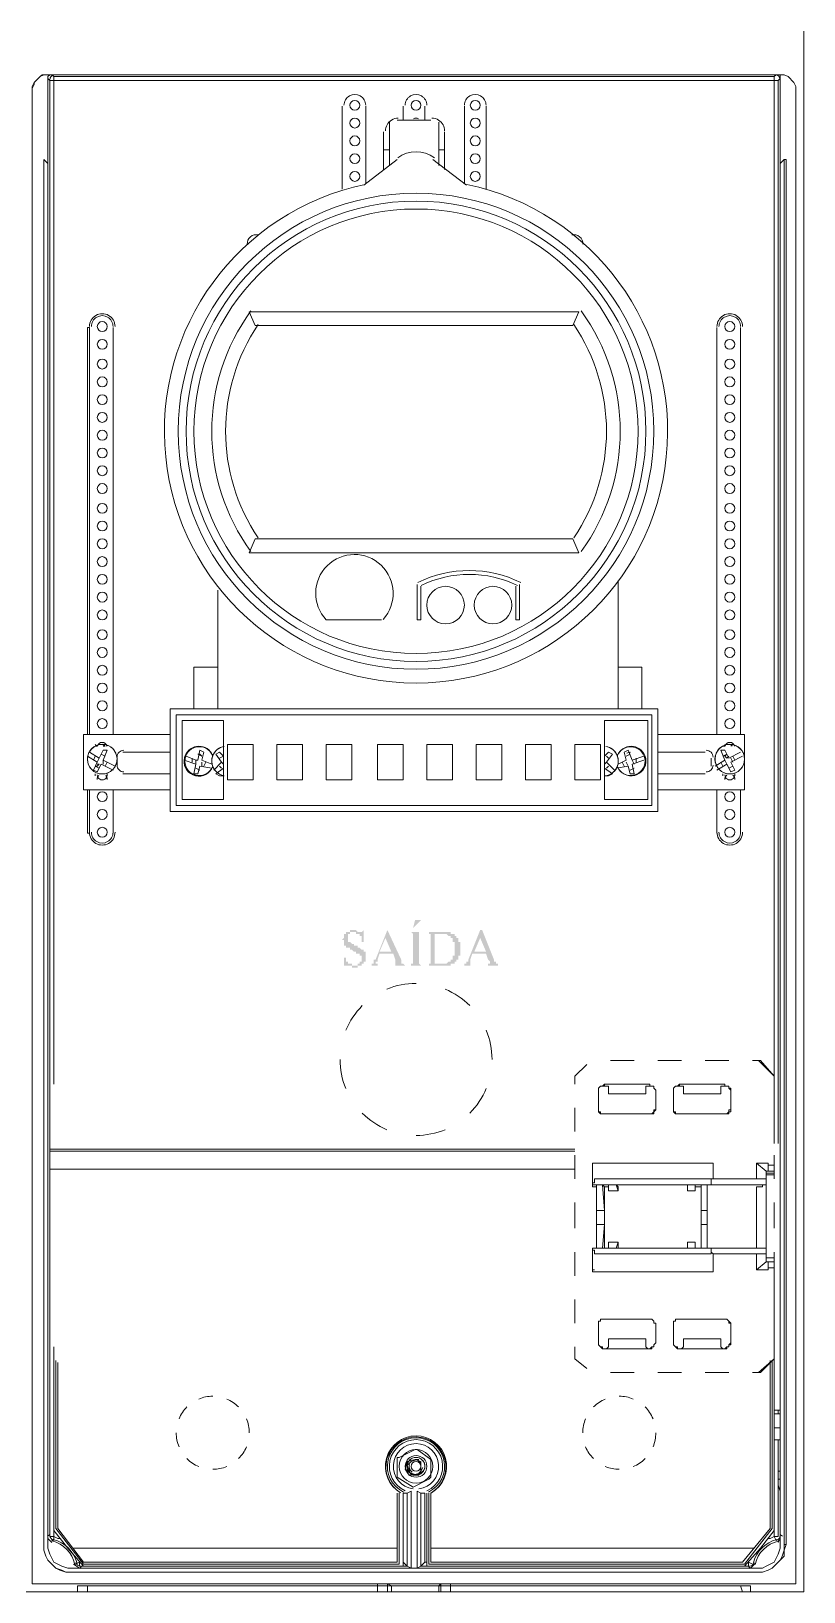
# Model space of a CAD drawing. Header units: millimetres. Extents: x -305 to 1353, y -289 to 1176.
# Drawn here: x 183.9 to 209.6, y 184.7 to 236.5 of the extents above; entities that cross this region are included whole.
import ezdxf

# ---------------------------------------------------------------- set-up
doc = ezdxf.new("R2010")
doc.units = ezdxf.units.MM
doc.header["$MEASUREMENT"] = 0
doc.layers.add('PDF3_0', color=7, linetype='Continuous')

msp = doc.modelspace()

# ---------------------------------------------------------------- hatches: boundary and pattern name
at = {"layer": 'PDF3_0', "transparency": 33554559}
msp.add_hatch(color=256, dxfattribs=at).paths.add_polyline_path([(194.953, 206.652), (194.953, 206.258), (194.953, 206.258), (194.953, 206.258), (194.888, 206.258), (194.888, 206.324), (194.888, 206.324), (194.888, 206.324), (194.888, 206.324), (194.888, 206.389), (194.888, 206.389), (194.888, 206.389), (194.888, 206.389), (194.888, 206.389), (194.888, 206.389), (194.888, 206.455), (194.822, 206.455), (194.822, 206.455), (194.822, 206.455), (194.822, 206.521), (194.822, 206.521), (194.822, 206.521), (194.756, 206.521), (194.756, 206.521), (194.756, 206.521), (194.756, 206.521), (194.756, 206.521), (194.691, 206.521), (194.691, 206.586), (194.691, 206.586), (194.625, 206.586), (194.625, 206.586), (194.625, 206.586), (194.625, 206.586), (194.625, 206.586), (194.559, 206.586), (194.559, 206.586), (194.559, 206.586), (194.559, 206.586), (194.494, 206.586), (194.494, 206.521), (194.494, 206.521), (194.494, 206.521), (194.494, 206.521), (194.428, 206.521), (194.428, 206.521), (194.428, 206.521), (194.428, 206.455), (194.428, 206.455), (194.428, 206.455), (194.428, 206.455), (194.428, 206.389), (194.428, 206.389), (194.428, 206.389), (194.428, 206.389), (194.428, 206.389), (194.428, 206.324), (194.428, 206.324), (194.428, 206.324), (194.428, 206.324), (194.428, 206.324), (194.428, 206.258), (194.428, 206.258), (194.428, 206.258), (194.494, 206.258), (194.494, 206.258), (194.494, 206.258), (194.494, 206.258), (194.494, 206.258), (194.559, 206.192), (194.559, 206.192), (194.559, 206.192), (194.559, 206.192), (194.625, 206.192), (194.625, 206.192), (194.625, 206.127), (194.625, 206.127), (194.691, 206.127), (194.691, 206.127), (194.691, 206.127), (194.756, 206.127), (194.756, 206.061), (194.756, 206.061), (194.756, 206.061), (194.822, 206.061), (194.822, 206.061), (194.822, 206.061), (194.822, 206.061), (194.888, 205.995), (194.888, 205.995), (194.888, 205.995), (194.888, 205.995), (194.888, 205.995), (194.888, 205.995), (194.953, 205.995), (194.953, 205.995), (194.953, 205.93), (194.953, 205.93), (194.953, 205.93), (194.953, 205.93), (195.019, 205.93), (195.019, 205.864), (195.019, 205.864), (195.019, 205.864), (195.019, 205.864), (195.019, 205.864), (195.019, 205.798), (195.019, 205.798), (195.019, 205.798), (195.019, 205.733), (195.019, 205.733), (195.019, 205.733), (195.019, 205.733), (195.019, 205.667), (195.019, 205.667), (195.019, 205.667), (195.019, 205.667), (195.019, 205.601), (195.019, 205.601), (195.019, 205.601), (195.019, 205.601), (194.953, 205.601), (194.953, 205.536), (194.953, 205.536), (194.953, 205.536), (194.953, 205.536), (194.888, 205.536), (194.888, 205.47), (194.888, 205.47), (194.888, 205.47), (194.888, 205.47), (194.822, 205.47), (194.822, 205.47), (194.822, 205.47), (194.822, 205.47), (194.756, 205.47), (194.756, 205.47), (194.756, 205.404), (194.756, 205.404), (194.691, 205.404), (194.691, 205.404), (194.691, 205.404), (194.691, 205.404), (194.625, 205.404), (194.625, 205.404), (194.625, 205.404), (194.625, 205.404), (194.559, 205.404), (194.559, 205.404), (194.559, 205.404), (194.559, 205.47), (194.559, 205.47), (194.494, 205.47), (194.494, 205.47), (194.494, 205.47), (194.494, 205.47), (194.428, 205.47), (194.428, 205.47), (194.428, 205.47), (194.362, 205.47), (194.362, 205.47), (194.362, 205.47), (194.362, 205.47), (194.362, 205.47), (194.297, 205.47), (194.297, 205.47), (194.297, 205.47), (194.297, 205.47), (194.297, 205.404), (194.297, 205.404), (194.297, 205.404), (194.297, 205.798), (194.297, 205.798), (194.297, 205.798), (194.297, 205.798), (194.297, 205.733), (194.297, 205.733), (194.297, 205.733), (194.362, 205.733), (194.362, 205.667), (194.362, 205.667), (194.362, 205.667), (194.362, 205.667), (194.362, 205.667), (194.362, 205.667), (194.362, 205.601), (194.362, 205.601), (194.428, 205.601), (194.428, 205.601), (194.428, 205.601), (194.428, 205.536), (194.428, 205.536), (194.494, 205.536), (194.494, 205.536), (194.494, 205.536), (194.494, 205.536), (194.494, 205.536), (194.559, 205.536), (194.559, 205.536), (194.559, 205.536), (194.559, 205.47), (194.625, 205.47), (194.625, 205.47), (194.625, 205.47), (194.625, 205.47), (194.625, 205.47), (194.691, 205.47), (194.691, 205.47), (194.691, 205.47), (194.756, 205.47), (194.756, 205.536), (194.756, 205.536), (194.756, 205.536), (194.756, 205.536), (194.822, 205.536), (194.822, 205.536), (194.822, 205.536), (194.822, 205.536), (194.822, 205.601), (194.822, 205.601), (194.888, 205.601), (194.888, 205.601), (194.888, 205.667), (194.888, 205.667), (194.888, 205.667), (194.888, 205.667), (194.888, 205.667), (194.888, 205.733), (194.888, 205.733), (194.888, 205.733), (194.888, 205.798), (194.888, 205.798), (194.822, 205.798), (194.822, 205.798), (194.822, 205.798), (194.822, 205.798), (194.822, 205.864), (194.822, 205.864), (194.756, 205.864), (194.756, 205.864), (194.756, 205.864), (194.756, 205.864), (194.756, 205.864), (194.756, 205.864), (194.691, 205.864), (194.691, 205.93), (194.691, 205.93), (194.691, 205.93), (194.625, 205.93), (194.625, 205.93), (194.625, 205.93), (194.625, 205.93), (194.559, 205.995), (194.559, 205.995), (194.559, 205.995), (194.494, 205.995), (194.494, 205.995), (194.494, 205.995), (194.494, 206.061), (194.494, 206.061), (194.428, 206.061), (194.428, 206.061), (194.428, 206.061), (194.428, 206.061), (194.428, 206.061), (194.362, 206.061), (194.362, 206.061), (194.362, 206.127), (194.362, 206.127), (194.362, 206.127), (194.362, 206.127), (194.297, 206.127), (194.297, 206.192), (194.297, 206.192), (194.297, 206.192), (194.297, 206.192), (194.297, 206.192), (194.297, 206.258), (194.297, 206.258), (194.297, 206.258), (194.297, 206.258), (194.297, 206.324), (194.231, 206.324), (194.231, 206.324), (194.231, 206.324), (194.297, 206.389), (194.297, 206.389), (194.297, 206.389), (194.297, 206.389), (194.297, 206.455), (194.297, 206.455), (194.297, 206.455), (194.297, 206.455), (194.297, 206.521), (194.297, 206.521), (194.362, 206.521), (194.362, 206.521), (194.362, 206.521), (194.362, 206.521), (194.362, 206.586), (194.362, 206.586), (194.428, 206.586), (194.428, 206.586), (194.428, 206.586), (194.428, 206.586), (194.428, 206.586), (194.494, 206.586), (194.494, 206.652), (194.494, 206.652), (194.494, 206.652), (194.559, 206.652), (194.559, 206.652), (194.559, 206.652), (194.625, 206.652), (194.625, 206.652), (194.625, 206.652), (194.625, 206.652), (194.625, 206.652), (194.691, 206.652), (194.691, 206.652), (194.691, 206.652), (194.691, 206.652), (194.756, 206.586), (194.756, 206.586), (194.756, 206.586), (194.756, 206.586), (194.822, 206.586), (194.822, 206.586), (194.822, 206.586), (194.822, 206.586), (194.888, 206.586), (194.888, 206.586), (194.888, 206.586), (194.888, 206.586), (194.888, 206.586), (194.888, 206.586), (194.888, 206.586), (194.953, 206.652), (194.953, 206.652)])
h = msp.add_hatch(color=256, dxfattribs=at)
h.paths.add_polyline_path([(195.938, 205.864), (195.479, 205.864), (195.413, 205.667), (195.413, 205.667), (195.413, 205.601), (195.347, 205.601), (195.347, 205.601), (195.347, 205.601), (195.347, 205.536), (195.347, 205.536), (195.347, 205.536), (195.413, 205.536), (195.413, 205.536), (195.413, 205.536), (195.413, 205.536), (195.413, 205.47), (195.413, 205.47), (195.479, 205.47), (195.479, 205.47), (195.479, 205.47), (195.479, 205.47), (195.479, 205.47), (195.15, 205.47), (195.15, 205.47), (195.15, 205.47), (195.216, 205.47), (195.216, 205.47), (195.216, 205.536), (195.216, 205.536), (195.216, 205.536), (195.216, 205.536), (195.282, 205.536), (195.282, 205.536), (195.282, 205.536), (195.282, 205.601), (195.282, 205.601), (195.282, 205.601), (195.282, 205.601), (195.282, 205.667), (195.347, 205.667), (195.347, 205.667), (195.347, 205.667), (195.741, 206.652), (195.741, 206.652), (196.201, 205.667), (196.201, 205.667), (196.201, 205.601), (196.201, 205.601), (196.201, 205.601), (196.201, 205.601), (196.201, 205.536), (196.267, 205.536), (196.267, 205.536), (196.267, 205.536), (196.267, 205.536), (196.267, 205.536), (196.267, 205.536), (196.267, 205.536), (196.332, 205.47), (196.332, 205.47), (196.332, 205.47), (196.332, 205.47), (196.398, 205.47), (196.398, 205.47), (195.938, 205.47), (195.938, 205.47), (195.938, 205.47), (195.938, 205.47), (196.004, 205.47), (196.004, 205.47), (196.004, 205.536), (196.004, 205.536), (196.004, 205.536), (196.004, 205.536), (196.004, 205.536), (196.004, 205.536), (196.004, 205.536), (196.004, 205.601), (196.004, 205.601), (196.004, 205.601), (196.004, 205.601), (196.004, 205.667), (196.004, 205.667), (196.004, 205.667)], flags=0)
h.paths.add_polyline_path([(195.873, 205.93), (195.676, 206.389), (195.479, 205.93)], flags=0)
h = msp.add_hatch(color=256, dxfattribs=at)
h.paths.add_polyline_path([(196.923, 205.47), (196.923, 205.47), (196.464, 205.47), (196.464, 205.47), (196.464, 205.47), (196.529, 205.47), (196.529, 205.47), (196.529, 205.47), (196.529, 205.47), (196.529, 205.536), (196.595, 205.536), (196.595, 205.536), (196.595, 205.536), (196.595, 205.536), (196.595, 205.536), (196.595, 205.601), (196.595, 205.601), (196.595, 205.601), (196.595, 205.667), (196.595, 205.667), (196.595, 206.389), (196.595, 206.455), (196.595, 206.455), (196.595, 206.455), (196.595, 206.521), (196.595, 206.521), (196.595, 206.521), (196.595, 206.521), (196.595, 206.521), (196.595, 206.521), (196.529, 206.586), (196.529, 206.586), (196.529, 206.586), (196.529, 206.586), (196.464, 206.586), (196.464, 206.586), (196.464, 206.586), (196.464, 206.586), (196.923, 206.586), (196.923, 206.586), (196.923, 206.586), (196.858, 206.586), (196.858, 206.586), (196.858, 206.586), (196.792, 206.586), (196.792, 206.586), (196.792, 206.521), (196.792, 206.521), (196.792, 206.521), (196.792, 206.521), (196.792, 206.521), (196.792, 206.521), (196.792, 206.455), (196.792, 206.455), (196.792, 206.455), (196.792, 206.389), (196.792, 205.667), (196.792, 205.601), (196.792, 205.601), (196.792, 205.601), (196.792, 205.601), (196.792, 205.536), (196.792, 205.536), (196.792, 205.536), (196.792, 205.536), (196.792, 205.536), (196.792, 205.536), (196.792, 205.536), (196.858, 205.47), (196.858, 205.47), (196.858, 205.47), (196.858, 205.47), (196.923, 205.47)], flags=0)
h.paths.add_polyline_path([(196.858, 206.98), (196.595, 206.718), (196.595, 206.718), (196.661, 206.98)], flags=0)
h = msp.add_hatch(color=256, dxfattribs=at)
h.paths.add_polyline_path([(196.989, 205.47), (196.989, 205.47), (197.055, 205.47), (197.055, 205.47), (197.12, 205.47), (197.12, 205.47), (197.12, 205.47), (197.12, 205.536), (197.12, 205.536), (197.12, 205.536), (197.186, 205.536), (197.186, 205.536), (197.186, 205.536), (197.186, 205.536), (197.186, 205.601), (197.186, 205.601), (197.186, 205.601), (197.186, 205.667), (197.186, 205.667), (197.186, 206.389), (197.186, 206.455), (197.186, 206.455), (197.186, 206.455), (197.186, 206.521), (197.186, 206.521), (197.186, 206.521), (197.186, 206.521), (197.12, 206.521), (197.12, 206.521), (197.12, 206.586), (197.12, 206.586), (197.12, 206.586), (197.12, 206.586), (197.055, 206.586), (197.055, 206.586), (197.055, 206.586), (196.989, 206.586), (196.989, 206.586), (197.449, 206.586), (197.514, 206.586), (197.514, 206.586), (197.514, 206.586), (197.58, 206.586), (197.58, 206.586), (197.58, 206.586), (197.646, 206.586), (197.646, 206.586), (197.646, 206.586), (197.711, 206.586), (197.711, 206.586), (197.711, 206.586), (197.711, 206.586), (197.777, 206.586), (197.777, 206.586), (197.777, 206.586), (197.777, 206.586), (197.777, 206.586), (197.843, 206.586), (197.843, 206.586), (197.843, 206.586), (197.843, 206.586), (197.843, 206.521), (197.843, 206.521), (197.908, 206.521), (197.908, 206.521), (197.908, 206.521), (197.908, 206.521), (197.974, 206.521), (197.974, 206.521), (197.974, 206.521), (197.974, 206.455), (197.974, 206.455), (198.04, 206.455), (198.04, 206.455), (198.04, 206.455), (198.04, 206.389), (198.04, 206.389), (198.04, 206.389), (198.105, 206.389), (198.105, 206.389), (198.105, 206.389), (198.105, 206.324), (198.105, 206.324), (198.105, 206.324), (198.105, 206.324), (198.105, 206.258), (198.105, 206.258), (198.171, 206.258), (198.171, 206.258), (198.171, 206.192), (198.171, 206.192), (198.171, 206.192), (198.171, 206.192), (198.171, 206.127), (198.171, 206.127), (198.171, 206.127), (198.171, 206.127), (198.171, 206.061), (198.171, 206.061), (198.171, 206.061), (198.171, 206.061), (198.171, 205.995), (198.171, 205.995), (198.171, 205.995), (198.171, 205.995), (198.171, 205.93), (198.171, 205.93), (198.171, 205.93), (198.171, 205.864), (198.171, 205.864), (198.171, 205.864), (198.171, 205.864), (198.171, 205.798), (198.105, 205.798), (198.105, 205.798), (198.105, 205.798), (198.105, 205.798), (198.105, 205.733), (198.105, 205.733), (198.105, 205.733), (198.105, 205.733), (198.105, 205.667), (198.04, 205.667), (198.04, 205.667), (198.04, 205.667), (198.04, 205.667), (198.04, 205.601), (198.04, 205.601), (197.974, 205.601), (197.974, 205.601), (197.974, 205.601), (197.974, 205.601), (197.974, 205.601), (197.974, 205.536), (197.908, 205.536), (197.908, 205.536), (197.908, 205.536), (197.908, 205.536), (197.908, 205.536), (197.843, 205.536), (197.843, 205.536), (197.843, 205.536), (197.843, 205.47), (197.777, 205.47), (197.777, 205.47), (197.777, 205.47), (197.777, 205.47), (197.711, 205.47), (197.711, 205.47), (197.711, 205.47), (197.711, 205.47), (197.646, 205.47), (197.646, 205.47), (197.646, 205.47), (197.58, 205.47), (197.58, 205.47), (197.58, 205.47), (197.58, 205.47), (197.514, 205.47), (197.514, 205.47)], flags=0)
h.paths.add_polyline_path([(197.317, 205.536), (197.383, 205.536), (197.383, 205.536), (197.383, 205.536), (197.383, 205.536), (197.449, 205.536), (197.449, 205.536), (197.449, 205.536), (197.514, 205.536), (197.514, 205.536), (197.514, 205.536), (197.514, 205.536), (197.514, 205.536), (197.58, 205.536), (197.58, 205.536), (197.58, 205.536), (197.58, 205.536), (197.646, 205.536), (197.646, 205.536), (197.646, 205.536), (197.646, 205.536), (197.711, 205.536), (197.711, 205.536), (197.711, 205.536), (197.711, 205.536), (197.777, 205.601), (197.777, 205.601), (197.777, 205.601), (197.777, 205.601), (197.777, 205.601), (197.843, 205.601), (197.843, 205.601), (197.843, 205.667), (197.843, 205.667), (197.843, 205.667), (197.843, 205.667), (197.908, 205.667), (197.908, 205.733), (197.908, 205.733), (197.908, 205.733), (197.908, 205.733), (197.908, 205.733), (197.908, 205.798), (197.908, 205.798), (197.974, 205.798), (197.974, 205.798), (197.974, 205.864), (197.974, 205.864), (197.974, 205.864), (197.974, 205.864), (197.974, 205.93), (197.974, 205.93), (197.974, 205.93), (197.974, 205.93), (197.974, 205.995), (197.974, 205.995), (197.974, 205.995), (197.974, 206.061), (197.974, 206.061), (197.974, 206.061), (197.974, 206.061), (197.974, 206.127), (197.974, 206.127), (197.974, 206.127), (197.974, 206.192), (197.974, 206.192), (197.974, 206.192), (197.974, 206.192), (197.974, 206.258), (197.974, 206.258), (197.908, 206.258), (197.908, 206.258), (197.908, 206.324), (197.908, 206.324), (197.908, 206.324), (197.908, 206.324), (197.908, 206.324), (197.908, 206.389), (197.908, 206.389), (197.843, 206.389), (197.843, 206.389), (197.843, 206.389), (197.843, 206.389), (197.843, 206.455), (197.843, 206.455), (197.777, 206.455), (197.777, 206.455), (197.777, 206.455), (197.777, 206.455), (197.711, 206.521), (197.711, 206.521), (197.711, 206.521), (197.711, 206.521), (197.711, 206.521), (197.646, 206.521), (197.646, 206.521), (197.646, 206.521), (197.646, 206.521), (197.58, 206.521), (197.58, 206.521), (197.58, 206.521), (197.514, 206.521), (197.514, 206.521), (197.514, 206.521), (197.514, 206.521), (197.449, 206.521), (197.449, 206.521), (197.449, 206.521), (197.449, 206.521), (197.383, 206.521), (197.383, 206.521), (197.383, 206.521), (197.383, 206.521), (197.317, 206.521), (197.317, 206.521)], flags=0)
h = msp.add_hatch(color=256, dxfattribs=at)
h.paths.add_polyline_path([(199.025, 205.864), (198.565, 205.864), (198.499, 205.667), (198.499, 205.667), (198.499, 205.601), (198.499, 205.601), (198.499, 205.601), (198.499, 205.601), (198.499, 205.536), (198.499, 205.536), (198.499, 205.536), (198.499, 205.536), (198.499, 205.536), (198.499, 205.536), (198.499, 205.536), (198.499, 205.47), (198.565, 205.47), (198.565, 205.47), (198.565, 205.47), (198.631, 205.47), (198.631, 205.47), (198.631, 205.47), (198.237, 205.47), (198.237, 205.47), (198.302, 205.47), (198.302, 205.47), (198.302, 205.47), (198.302, 205.536), (198.368, 205.536), (198.368, 205.536), (198.368, 205.536), (198.368, 205.536), (198.368, 205.536), (198.368, 205.536), (198.368, 205.601), (198.368, 205.601), (198.434, 205.601), (198.434, 205.601), (198.434, 205.667), (198.434, 205.667), (198.434, 205.667), (198.434, 205.667), (198.828, 206.652), (198.893, 206.652), (199.287, 205.667), (199.287, 205.667), (199.287, 205.601), (199.287, 205.601), (199.353, 205.601), (199.353, 205.601), (199.353, 205.536), (199.353, 205.536), (199.353, 205.536), (199.353, 205.536), (199.353, 205.536), (199.353, 205.536), (199.418, 205.536), (199.418, 205.536), (199.418, 205.47), (199.418, 205.47), (199.418, 205.47), (199.484, 205.47), (199.484, 205.47), (199.484, 205.47), (199.025, 205.47), (199.025, 205.47), (199.025, 205.47), (199.09, 205.47), (199.09, 205.47), (199.09, 205.47), (199.09, 205.536), (199.09, 205.536), (199.156, 205.536), (199.156, 205.536), (199.156, 205.536), (199.156, 205.536), (199.156, 205.536), (199.156, 205.601), (199.156, 205.601), (199.156, 205.601), (199.156, 205.601), (199.09, 205.667), (199.09, 205.667), (199.09, 205.667)], flags=0)
h.paths.add_polyline_path([(199.025, 205.93), (198.828, 206.389), (198.631, 205.93)], flags=0)

# ---------------------------------------------------------------- linework, layer by layer
at = {"layer": 'PDF3_0', "lineweight": 5}
for points in [[(209.597, 236.53), (209.597, 184.654), (197.843, 184.654)], [(208.677, 235.085), (184.578, 235.085), (184.512, 235.085), (184.447, 235.019), (184.447, 234.954)], [(184.512, 235.085), (208.743, 235.085), (208.874, 235.085), (208.94, 235.085), (209.071, 235.019), (209.137, 234.954), (209.203, 234.888), (209.268, 234.822), (209.334, 234.691), (209.334, 234.625), (209.334, 234.494), (209.334, 184.917), (209.334, 234.691)], [(184.578, 235.085), (184.644, 235.019), (208.612, 235.019), (208.677, 235.085), (208.743, 235.085), (208.809, 235.085), (208.809, 235.019), (208.809, 234.954)], [(208.612, 199.56), (208.612, 234.888), (184.644, 234.888), (184.644, 235.019)], [(208.743, 234.888), (208.612, 234.888), (208.612, 235.019)], [(209.334, 234.494), (209.334, 234.625), (209.334, 234.691), (209.268, 234.822), (209.203, 234.888), (209.137, 234.954), (209.071, 235.019), (208.94, 235.085), (208.874, 235.085), (208.743, 235.085)], [(183.921, 234.494), (183.921, 184.917), (183.921, 234.691)], [(184.512, 234.888), (184.644, 234.888), (184.644, 201.53)], [(208.809, 232.13), (208.809, 234.954), (208.743, 234.888), (208.743, 199.56)], [(194.231, 234.034), (194.231, 231.276)], [(195.019, 231.473), (195.019, 234.034)], [(196.267, 234.034), (196.267, 233.575)], [(196.989, 233.575), (196.989, 234.034)], [(198.302, 234.034), (198.302, 231.473)], [(199.025, 231.276), (199.025, 234.034)], [(195.807, 233.509), (195.807, 232.59)], [(196.07, 233.575), (197.186, 233.575)], [(196.661, 233.575), (196.595, 233.575)], [(197.449, 233.509), (197.449, 232.59)], [(195.61, 233.181), (195.61, 232.59)], [(197.646, 233.181), (197.646, 232.59)], [(195.807, 232.064), (195.807, 232.59), (195.61, 232.59), (195.61, 231.933)], [(197.646, 231.933), (197.646, 232.59), (197.449, 232.59), (197.449, 232.064)], [(184.315, 232.261), (184.315, 186.23), (184.315, 186.033), (184.381, 185.836), (184.447, 185.705), (184.578, 185.573), (184.709, 185.442), (184.841, 185.376), (185.038, 185.311), (185.235, 185.311), (208.021, 185.311), (208.218, 185.311), (208.415, 185.376), (208.546, 185.442), (208.677, 185.573), (208.809, 185.705), (208.94, 185.836), (208.94, 186.033), (209.006, 186.23)], [(184.315, 232.261), (184.315, 232.261)], [(184.447, 232.13), (184.447, 232.13)], [(194.953, 231.408), (196.07, 232.261)], [(197.252, 232.261), (198.368, 231.408)], [(208.809, 232.13), (208.809, 232.13)], [(208.94, 232.261), (209.006, 232.261), (209.006, 186.23), (208.94, 186.23)], [(185.826, 213.153), (185.826, 226.68), (185.76, 226.68), (185.76, 213.153)], [(186.614, 226.68), (186.614, 226.68)], [(206.707, 226.68), (206.707, 226.68)], [(207.495, 226.68), (207.495, 226.68)], [(190.094, 214.006), (190.094, 217.946)], [(196.858, 218.078), (196.858, 216.961), (196.726, 216.961), (196.726, 218.143)], [(200.141, 218.143), (200.141, 216.961), (200.009, 216.961), (200.009, 218.078)], [(203.424, 218.275), (203.424, 214.006)], [(190.094, 215.385), (189.306, 215.385), (189.306, 214.006)], [(203.424, 215.385), (204.212, 215.385), (204.212, 214.006)], [(188.518, 213.153), (185.629, 213.153), (185.629, 211.314), (188.518, 211.314)], [(186.023, 212.824), (186.088, 212.759), (186.023, 212.759)], [(186.351, 212.759), (186.285, 212.759), (186.351, 212.824)], [(204.737, 211.314), (207.627, 211.314), (207.627, 213.153), (204.737, 213.153)], [(206.904, 212.759), (206.97, 212.759), (206.97, 212.824)], [(207.167, 212.759), (207.233, 212.824)], [(207.233, 212.759), (207.233, 212.759)], [(186.614, 211.971), (186.22, 212.168), (186.088, 211.905), (185.957, 211.971), (186.088, 212.233), (185.76, 212.43)], [(186.679, 212.102), (186.285, 212.299), (186.417, 212.627), (186.285, 212.627), (186.154, 212.365), (185.826, 212.562)], [(185.957, 212.299), (186.023, 212.43)], [(186.154, 212.365), (186.088, 212.233)], [(186.088, 212.233), (186.088, 212.233)], [(186.351, 212.43), (186.22, 212.496)], [(186.285, 212.299), (186.285, 212.299)], [(186.285, 212.168), (186.285, 212.299)], [(186.417, 212.233), (186.351, 212.102)], [(186.745, 212.365), (186.745, 212.102)], [(188.518, 212.562), (186.942, 212.562)], [(189.043, 212.43), (189.372, 212.299), (189.437, 212.299), (189.503, 212.627), (189.634, 212.562), (189.569, 212.299), (189.897, 212.168)], [(189.24, 212.233), (189.24, 212.365)], [(189.372, 212.299), (189.372, 212.168)], [(189.569, 212.299), (189.569, 212.299)], [(189.569, 212.102), (189.569, 212.233)], [(189.7, 212.233), (189.634, 212.102)], [(190.16, 212.365), (190.291, 212.43), (190.16, 212.562), (190.028, 212.496), (190.225, 212.233), (189.963, 211.971)], [(190.225, 212.233), (190.291, 212.168)], [(202.964, 212.43), (203.096, 212.562), (203.227, 212.496), (203.03, 212.233), (203.293, 211.971)], [(202.964, 212.168), (203.03, 212.233)], [(203.096, 212.365), (203.03, 212.43)], [(203.03, 212.233), (203.03, 212.233)], [(204.278, 212.299), (203.884, 212.168), (203.949, 211.839), (203.818, 211.839), (203.752, 212.102), (203.358, 212.036)], [(204.278, 212.43), (203.884, 212.299), (203.752, 212.627), (203.621, 212.562), (203.687, 212.299), (203.424, 212.168)], [(203.621, 212.102), (203.555, 212.233)], [(203.818, 212.496), (203.687, 212.43)], [(203.687, 212.233), (203.752, 212.102)], [(203.949, 212.168), (203.884, 212.299)], [(204.015, 212.365), (204.015, 212.233)], [(206.313, 212.562), (204.737, 212.562)], [(206.51, 212.102), (206.51, 212.365)], [(206.642, 212.102), (206.97, 212.299), (206.839, 212.627), (206.97, 212.627), (207.101, 212.365), (207.495, 212.562)], [(206.707, 211.971), (207.036, 212.168), (207.167, 211.905), (207.298, 211.971), (207.167, 212.233), (207.561, 212.43)], [(206.904, 212.102), (206.839, 212.233)], [(206.97, 212.43), (207.036, 212.496), (206.904, 212.43)], [(207.101, 212.43), (207.036, 212.365), (206.97, 212.43), (207.036, 212.496)], [(206.97, 212.43), (206.97, 212.43)], [(206.97, 212.299), (206.97, 212.299)], [(206.97, 212.299), (207.036, 212.168)], [(207.101, 212.365), (207.101, 212.365)], [(207.233, 212.233), (207.167, 212.365)], [(207.233, 212.43), (207.298, 212.299)], [(186.088, 212.168), (186.154, 212.168), (186.088, 212.102), (186.023, 212.102), (186.088, 212.102)], [(186.023, 212.102), (186.154, 212.036)], [(186.023, 211.839), (186.023, 211.774)], [(186.088, 212.102), (186.088, 212.102)], [(186.22, 212.168), (186.22, 212.168)], [(186.417, 211.774), (186.417, 211.839)], [(186.942, 211.839), (188.518, 211.839)], [(189.372, 212.036), (189.503, 211.971)], [(189.503, 212.102), (189.503, 212.102)], [(190.291, 212.036), (190.028, 211.839), (190.16, 211.774), (190.291, 211.774)], [(190.225, 212.036), (190.16, 212.102)], [(202.964, 212.036), (203.227, 211.839), (203.096, 211.774), (202.964, 211.774)], [(203.096, 212.102), (203.03, 212.036)], [(203.752, 212.102), (203.752, 212.102)], [(203.818, 211.971), (203.949, 212.036)], [(203.884, 212.168), (203.884, 212.168)], [(204.737, 211.839), (206.313, 211.839)], [(206.904, 211.839), (206.904, 211.774)], [(207.036, 212.168), (207.036, 212.168)], [(207.101, 212.036), (207.233, 212.102)], [(207.298, 211.774), (207.298, 211.839)], [(185.826, 211.314), (185.826, 209.87), (185.76, 209.87), (185.76, 211.314)], [(186.614, 209.87), (186.614, 209.87)], [(208.086, 202.318), (208.612, 201.793), (208.152, 202.318)], [(202.373, 202.187), (201.979, 201.793), (202.373, 202.187)], [(202.964, 201.464), (202.899, 201.464), (202.833, 201.464), (202.767, 201.399), (202.767, 201.333), (202.767, 201.267), (202.767, 201.333), (202.767, 201.399), (202.833, 201.464), (202.899, 201.464), (202.964, 201.53), (204.475, 201.53), (204.475, 201.464), (204.54, 201.464), (204.606, 201.464), (204.606, 201.399), (204.672, 201.333), (204.672, 201.267), (204.672, 200.742), (204.672, 200.676), (204.606, 200.611), (204.606, 200.545), (204.54, 200.545), (204.475, 200.545), (202.964, 200.545), (204.475, 200.545), (204.54, 200.545), (204.606, 200.611), (204.606, 200.676), (204.672, 200.676), (204.672, 200.742), (204.672, 201.267), (204.672, 201.333), (204.606, 201.399), (204.606, 201.464), (204.54, 201.464), (204.475, 201.464)], [(204.475, 201.53), (204.475, 201.464), (204.409, 201.464), (204.343, 201.464), (204.343, 201.202), (203.096, 201.202), (203.096, 201.464), (203.03, 201.464), (202.964, 201.464), (202.964, 201.53)], [(205.46, 201.53), (206.97, 201.53)], [(206.97, 201.464), (206.904, 201.464), (206.839, 201.464), (206.839, 201.202), (205.591, 201.202), (205.591, 201.464), (205.525, 201.464), (205.46, 201.464)], [(202.767, 201.267), (202.767, 200.742), (202.767, 201.267)], [(205.263, 201.267), (205.263, 200.742), (205.263, 201.267)], [(207.167, 201.267), (207.167, 201.267)], [(207.167, 200.742), (207.167, 201.267), (207.167, 200.742)], [(202.964, 200.545), (202.964, 200.545)], [(204.672, 200.742), (204.672, 200.742)], [(206.97, 200.545), (205.46, 200.545), (206.97, 200.545)], [(208.612, 200.742), (208.612, 199.954)], [(201.979, 199.363), (184.512, 199.363)], [(201.979, 198.706), (184.512, 198.706)], [(206.576, 198.378), (206.576, 198.444), (206.576, 198.903), (202.57, 198.903), (202.57, 198.444), (202.57, 198.115), (202.57, 198.181)], [(208.612, 198.838), (208.415, 198.838), (208.415, 198.772), (208.415, 198.706), (208.415, 198.641), (208.415, 198.706), (208.415, 198.772), (208.415, 198.838), (208.415, 198.903), (208.021, 198.903), (208.349, 198.641), (208.415, 198.641), (208.612, 198.641)], [(208.021, 198.903), (208.021, 198.378)], [(208.612, 198.575), (208.612, 198.641), (208.612, 198.706), (208.612, 198.772), (208.612, 198.838), (208.612, 199.166), (208.612, 198.378), (208.612, 198.509), (208.612, 198.575), (208.349, 198.575)], [(202.702, 197.327), (202.964, 197.327), (202.899, 198.181), (202.964, 198.115), (203.096, 198.115), (203.096, 198.181), (203.096, 197.984), (203.424, 197.984), (203.358, 198.181), (203.424, 198.115), (203.424, 197.984)], [(206.379, 196.08), (206.379, 198.115), (206.379, 198.181), (206.379, 197.327), (206.182, 197.327), (206.182, 198.181), (206.182, 198.115), (205.985, 198.115), (205.985, 198.181), (205.985, 197.984), (205.722, 197.984), (205.722, 198.181), (205.722, 198.115), (205.722, 197.984)], [(208.021, 196.08), (208.021, 198.115), (208.086, 198.115), (208.152, 198.115), (208.218, 198.115), (208.218, 198.181), (208.283, 198.181), (208.349, 198.181), (206.51, 198.181), (206.51, 198.378), (208.349, 198.378)], [(208.612, 195.752), (208.612, 195.948), (208.612, 195.161), (208.612, 195.423), (208.612, 195.489), (208.612, 195.555), (208.612, 195.62), (208.415, 195.62), (208.349, 195.62), (208.612, 195.62), (208.612, 195.752), (208.349, 195.752), (208.349, 195.62), (208.349, 195.883), (208.349, 195.948), (208.349, 196.08), (208.349, 198.181), (208.349, 198.378), (208.349, 198.641), (208.349, 198.575), (208.349, 198.509), (208.349, 195.752)], [(208.349, 198.509), (208.612, 198.509)], [(202.57, 198.115), (202.702, 198.115)], [(202.964, 198.115), (202.964, 196.08)], [(203.096, 198.115), (203.096, 197.984)], [(206.182, 198.115), (206.182, 196.08), (205.985, 196.08)], [(205.985, 197.984), (205.985, 198.115)], [(202.964, 196.868), (202.964, 196.933), (202.964, 196.999), (202.964, 197.065), (202.964, 197.13), (202.964, 197.196), (202.964, 197.262), (202.964, 197.327)], [(206.182, 197.327), (206.182, 197.262), (206.182, 197.196), (206.182, 197.13), (206.182, 197.065), (206.182, 196.999), (206.182, 196.933), (206.182, 196.868), (206.182, 196.08)], [(206.379, 196.868), (206.379, 196.933), (206.379, 196.999), (206.379, 197.065), (206.379, 197.13), (206.379, 197.196), (206.379, 197.262), (206.379, 197.327)], [(202.702, 196.868), (202.964, 196.868), (202.899, 196.08), (202.964, 196.08), (203.096, 196.08), (203.096, 196.277), (203.424, 196.277), (203.358, 196.08), (203.424, 196.08), (203.424, 196.277)], [(208.349, 196.08), (208.283, 196.08), (208.218, 196.08), (208.152, 196.08), (208.086, 196.08), (208.021, 196.08), (206.379, 196.08), (206.379, 196.868), (206.182, 196.868)], [(203.096, 196.277), (203.096, 196.08)], [(205.722, 196.277), (205.722, 196.08), (205.722, 196.277), (205.985, 196.277)], [(205.985, 196.277), (205.985, 196.08), (205.985, 196.277)], [(202.702, 196.08), (202.57, 196.08), (202.57, 195.817), (202.57, 195.292), (206.576, 195.292), (206.576, 195.817), (206.576, 195.883), (206.51, 195.948), (206.51, 196.08)], [(202.57, 196.08), (202.57, 196.08)], [(202.702, 196.08), (202.702, 196.08)], [(203.096, 196.08), (203.096, 196.08)], [(205.722, 196.08), (205.722, 196.08)], [(205.985, 196.08), (205.985, 196.08)], [(206.182, 196.08), (206.182, 196.08)], [(206.576, 195.883), (208.021, 195.883), (208.086, 195.883), (208.152, 195.883), (208.218, 195.883), (208.283, 195.883), (208.349, 195.883)], [(208.021, 195.883), (208.021, 195.358), (208.349, 195.62)], [(208.021, 195.358), (208.415, 195.358), (208.415, 195.423), (208.415, 195.489), (208.415, 195.555), (208.415, 195.62), (208.415, 195.555), (208.415, 195.489), (208.415, 195.423), (208.612, 195.423)], [(202.57, 195.358), (202.636, 195.358)], [(208.415, 186.427), (208.48, 186.427), (208.612, 186.493), (208.612, 186.69), (208.612, 195.489), (208.612, 193.585), (208.612, 194.373), (208.612, 193.585)], [(208.809, 194.701), (208.809, 187.084), (208.809, 187.149), (208.809, 187.215), (208.809, 187.281), (208.809, 187.346), (208.809, 187.543), (208.809, 187.806), (208.809, 188.003), (208.743, 188.2), (208.743, 188.331), (208.743, 188.397), (208.809, 188.397)], [(202.767, 193.519), (202.767, 192.928), (202.767, 193.519)], [(202.964, 193.716), (202.964, 193.716)], [(202.964, 193.716), (204.475, 193.716), (202.964, 193.716)], [(204.672, 193.519), (204.672, 192.928), (204.672, 193.519)], [(184.644, 192.797), (184.644, 186.69), (184.644, 186.493), (184.775, 186.427), (184.841, 186.427)], [(204.475, 192.731), (204.475, 192.731)], [(206.97, 192.731), (206.97, 192.731)], [(184.709, 192.337), (184.709, 186.755), (185.629, 185.573), (196.135, 185.573), (196.135, 187.937)], [(184.775, 192.271), (184.775, 186.755), (185.629, 185.639), (196.07, 185.639), (196.07, 187.937)], [(197.12, 187.937), (197.12, 185.573), (207.627, 185.573), (208.546, 186.755), (208.546, 192.337)], [(201.979, 192.403), (201.979, 192.403)], [(208.086, 191.943), (208.612, 192.403), (208.152, 191.943)], [(208.612, 190.695), (208.809, 190.695)], [(208.809, 190.564), (208.612, 190.564)], [(208.612, 190.104), (208.809, 190.104)], [(208.612, 189.71), (208.809, 189.71)], [(196.529, 188.528), (196.464, 188.528), (196.332, 188.725), (196.398, 188.988), (196.661, 189.054), (196.858, 188.988), (196.858, 188.594)], [(196.661, 189.054), (196.661, 189.054)], [(196.661, 189.054), (196.726, 189.054), (196.792, 189.054)], [(196.858, 188.988), (196.858, 188.922)], [(196.858, 188.922), (196.858, 188.922)], [(197.186, 189.054), (197.186, 189.054)], [(184.512, 188.66), (184.512, 188.66)], [(184.512, 188.397), (184.512, 188.397)], [(196.398, 188.594), (196.398, 188.594)], [(208.743, 188.66), (208.809, 188.66)], [(196.267, 187.937), (196.267, 186.099), (196.267, 185.508), (185.629, 185.508), (185.103, 186.099), (184.644, 186.69)], [(196.529, 185.442), (196.529, 188.003), (196.398, 187.937), (196.267, 187.937), (196.267, 185.639), (196.398, 185.508), (196.267, 185.508)], [(196.858, 187.937), (196.858, 185.508), (196.726, 185.442), (196.529, 185.442), (196.398, 185.508), (196.398, 187.937)], [(196.595, 188.134), (196.595, 188.134)], [(196.726, 185.442), (196.726, 188.003), (196.858, 187.937), (196.989, 187.937), (196.989, 185.639), (196.858, 185.508), (197.055, 185.508), (197.055, 186.099), (197.055, 187.937)], [(184.512, 187.346), (184.512, 187.346)], [(208.809, 187.346), (208.809, 187.346)], [(184.512, 187.084), (184.512, 187.084)], [(208.809, 187.084), (208.809, 187.084)], [(208.809, 187.084), (208.809, 187.084)], [(185.3, 185.573), (185.497, 185.442), (185.235, 185.442), (185.103, 185.442), (184.906, 185.508), (184.775, 185.573), (184.644, 185.639), (184.578, 185.77), (184.512, 185.902), (184.447, 186.099), (184.447, 186.23), (184.447, 186.427), (184.578, 186.296)], [(197.055, 185.508), (207.627, 185.508), (208.152, 186.099), (208.612, 186.69)], [(184.315, 186.23), (184.315, 186.23)], [(185.3, 186.099), (196.07, 186.099)], [(197.186, 186.099), (207.955, 186.099)], [(208.809, 186.23), (208.809, 186.23)], [(185.235, 185.442), (185.235, 185.442)], [(185.235, 185.311), (185.235, 185.311)], [(196.267, 185.639), (196.267, 185.639)], [(196.398, 185.508), (196.398, 185.508)], [(196.858, 185.508), (196.858, 185.508)], [(196.989, 185.639), (197.055, 185.639)], [(207.889, 185.573), (207.758, 185.639), (207.758, 185.508), (207.627, 185.508)], [(208.021, 185.311), (208.021, 185.311)], [(185.432, 184.654), (185.432, 184.851), (185.76, 184.851), (185.76, 184.654)], [(207.495, 184.851), (185.76, 184.851)], [(195.413, 184.917), (195.413, 184.654), (195.741, 184.654)], [(195.741, 184.917), (195.741, 184.654), (195.873, 184.654)], [(197.449, 184.851), (197.449, 184.654), (195.873, 184.654), (195.873, 184.851)], [(197.514, 184.917), (197.514, 184.654), (197.449, 184.654)], [(197.843, 184.917), (197.843, 184.654), (197.514, 184.654)], [(207.561, 184.654), (207.495, 184.851), (207.824, 184.851), (207.824, 184.654)], [(195.413, 184.654), (183.724, 184.654), (209.597, 184.654)]]:
    msp.add_lwpolyline(points, dxfattribs=at)
for points in [[(183.921, 234.494), (183.921, 234.625), (183.921, 234.691), (183.987, 234.822), (184.053, 234.888), (184.118, 234.954), (184.184, 235.019), (184.315, 235.085), (184.381, 235.085), (184.512, 235.085), (184.381, 235.085), (184.25, 235.085), (184.184, 235.019), (184.118, 234.954), (183.987, 234.822), (183.987, 234.757), (183.921, 234.625)], [(185.235, 185.311), (208.021, 185.311), (208.218, 185.311), (208.415, 185.376), (208.546, 185.442), (208.677, 185.573), (208.809, 185.705), (208.874, 185.836), (208.94, 186.033), (208.94, 186.23), (208.94, 232.261), (208.809, 232.13), (208.809, 186.23), (208.809, 186.099), (208.743, 185.902), (208.677, 185.77), (208.612, 185.639), (208.48, 185.573), (208.349, 185.508), (208.218, 185.442), (208.021, 185.442), (185.235, 185.442), (185.103, 185.442), (184.906, 185.508), (184.775, 185.573), (184.644, 185.639), (184.578, 185.77), (184.512, 185.902), (184.447, 186.099), (184.447, 186.23), (184.447, 232.13), (184.315, 232.261), (184.315, 186.23), (184.315, 186.033), (184.381, 185.836), (184.447, 185.705), (184.578, 185.573), (184.709, 185.442), (184.906, 185.376), (185.038, 185.311)], [(202.111, 227.205), (201.914, 226.746), (191.342, 226.746), (191.145, 227.205)], [(186.614, 226.68), (186.614, 213.153)], [(206.707, 213.153), (206.707, 226.68)], [(207.495, 226.68), (207.495, 213.153)], [(191.342, 219.654), (201.914, 219.654), (202.111, 219.194), (191.145, 219.194)], [(188.518, 210.592), (188.518, 214.006), (204.737, 214.006), (204.737, 210.592)], [(204.54, 213.809), (188.715, 213.809), (188.715, 210.789), (204.54, 210.789)], [(190.291, 213.612), (190.291, 210.986), (188.912, 210.986), (188.912, 213.612)], [(202.964, 210.986), (202.964, 213.612), (204.409, 213.612), (204.409, 210.986)], [(190.422, 211.642), (190.422, 212.824), (191.276, 212.824), (191.276, 211.642)], [(192.918, 212.824), (192.918, 211.642), (192.064, 211.642), (192.064, 212.824)], [(194.559, 211.642), (193.706, 211.642), (193.706, 212.824), (194.559, 212.824)], [(195.413, 212.824), (196.267, 212.824), (196.267, 211.642), (195.413, 211.642)], [(197.908, 212.824), (197.908, 211.642), (197.055, 211.642), (197.055, 212.824)], [(198.696, 211.642), (198.696, 212.824), (199.55, 212.824), (199.55, 211.642)], [(201.191, 211.642), (200.338, 211.642), (200.338, 212.824), (201.191, 212.824)], [(202.833, 212.824), (202.833, 211.642), (201.979, 211.642), (201.979, 212.824)], [(189.569, 212.43), (189.437, 212.496), (189.503, 212.496)], [(186.614, 211.314), (186.614, 209.87)], [(206.707, 209.87), (206.707, 211.314)], [(207.495, 211.314), (207.495, 209.87)], [(203.161, 202.318), (203.949, 202.318)], [(204.737, 202.318), (205.525, 202.318)], [(206.313, 202.318), (207.101, 202.318)], [(208.086, 202.318), (207.889, 202.318), (208.152, 202.318)], [(201.979, 201.793), (201.979, 201.53)], [(205.263, 201.267), (205.263, 201.333), (205.263, 201.399), (205.328, 201.464), (205.394, 201.464), (205.46, 201.464), (205.46, 201.53), (205.394, 201.464), (205.328, 201.464), (205.263, 201.399), (205.263, 201.333)], [(206.97, 201.53), (206.97, 201.464), (207.036, 201.464), (207.101, 201.464), (207.101, 201.399), (207.167, 201.399), (207.167, 201.333), (207.167, 201.267), (207.167, 201.333), (207.101, 201.399), (207.101, 201.464), (207.036, 201.464), (206.97, 201.464)], [(208.612, 201.53), (208.612, 201.793)], [(201.979, 200.742), (201.979, 199.954)], [(202.964, 200.545), (202.899, 200.545), (202.833, 200.545), (202.833, 200.611), (202.767, 200.611), (202.767, 200.676), (202.767, 200.742), (202.767, 200.676), (202.767, 200.611), (202.833, 200.545), (202.899, 200.545)], [(205.46, 200.545), (205.394, 200.545), (205.328, 200.545), (205.328, 200.611), (205.263, 200.611), (205.263, 200.676), (205.263, 200.742), (205.263, 200.676), (205.263, 200.611), (205.328, 200.545), (205.394, 200.545)], [(207.167, 200.742), (207.167, 200.676), (207.101, 200.676), (207.101, 200.611), (207.036, 200.545), (206.97, 200.545), (207.036, 200.545), (207.101, 200.545), (207.101, 200.611), (207.167, 200.611), (207.167, 200.676)], [(208.612, 199.954), (208.612, 200.742)], [(184.512, 199.297), (201.979, 199.297)], [(201.979, 199.166), (201.979, 198.378)], [(203.358, 198.181), (203.096, 198.181), (202.899, 198.181), (202.702, 198.181), (202.57, 198.181), (202.57, 198.247), (202.636, 198.247), (202.636, 198.312), (202.636, 198.378), (206.51, 198.378), (206.51, 198.312), (206.51, 198.247), (206.51, 198.181), (206.379, 198.181), (206.182, 198.181), (205.985, 198.181), (205.722, 198.181)], [(202.702, 196.868), (202.702, 196.08), (202.702, 198.115), (202.702, 198.181), (202.702, 197.327), (202.702, 197.262), (202.702, 197.196), (202.702, 197.13), (202.702, 197.065), (202.702, 196.999), (202.702, 196.933)], [(201.979, 197.59), (201.979, 196.736)], [(208.612, 196.736), (208.612, 197.59)], [(201.979, 195.948), (201.979, 195.161)], [(202.636, 195.883), (202.636, 195.948), (202.636, 196.014), (202.57, 196.014), (202.57, 196.08), (202.702, 196.08), (202.899, 196.08), (203.096, 196.08), (203.358, 196.08), (205.722, 196.08), (205.985, 196.08), (206.182, 196.08), (206.379, 196.08), (206.51, 196.08), (206.51, 196.014), (206.51, 195.948), (206.51, 195.883)], [(184.512, 194.701), (184.512, 188.66), (184.512, 188.594), (184.512, 188.528), (184.512, 188.463), (184.512, 188.397), (184.512, 188.331), (184.512, 188.2), (184.512, 188.003), (184.512, 187.806), (184.512, 187.543), (184.512, 187.346), (184.512, 187.281), (184.512, 187.215), (184.512, 187.149), (184.512, 187.084)], [(201.979, 194.373), (201.979, 193.585)], [(202.767, 193.519), (202.767, 193.585), (202.767, 193.65), (202.833, 193.65), (202.833, 193.716), (202.899, 193.716), (202.964, 193.716), (202.899, 193.716), (202.833, 193.716), (202.833, 193.65), (202.767, 193.65), (202.767, 193.585)], [(204.475, 193.716), (204.54, 193.716), (204.606, 193.65), (204.606, 193.585), (204.672, 193.585), (204.672, 193.519), (204.672, 193.585), (204.606, 193.585), (204.606, 193.65), (204.54, 193.716)], [(205.263, 193.519), (205.263, 193.585), (205.263, 193.65), (205.328, 193.65), (205.328, 193.716), (205.394, 193.716), (205.46, 193.716), (205.394, 193.716), (205.328, 193.716), (205.328, 193.65), (205.263, 193.65), (205.263, 193.585)], [(205.46, 192.731), (205.394, 192.731), (205.328, 192.797), (205.263, 192.862), (205.263, 192.928), (205.263, 193.519), (205.263, 192.928), (205.263, 192.862), (205.328, 192.797), (205.394, 192.797), (205.394, 192.731)], [(206.97, 193.716), (205.46, 193.716), (206.97, 193.716), (207.036, 193.716), (207.101, 193.65), (207.167, 193.585), (207.167, 193.519), (207.167, 192.928), (207.167, 193.519), (207.167, 193.585), (207.101, 193.585), (207.101, 193.65), (207.036, 193.716)], [(203.096, 192.797), (203.096, 193.059), (204.343, 193.059), (204.343, 192.797), (204.409, 192.731), (204.475, 192.731), (202.964, 192.731), (203.03, 192.731)], [(205.591, 192.797), (205.591, 193.059), (206.839, 193.059), (206.839, 192.797), (206.904, 192.731), (206.97, 192.731), (205.46, 192.731), (205.525, 192.731)], [(201.979, 192.797), (201.979, 192.403), (202.373, 192.074), (201.979, 192.403)], [(202.964, 192.731), (202.899, 192.731), (202.899, 192.797), (202.833, 192.797), (202.767, 192.862), (202.767, 192.928), (202.767, 192.862), (202.833, 192.797), (202.899, 192.731)], [(204.672, 192.928), (204.606, 192.862), (204.606, 192.797), (204.54, 192.797), (204.475, 192.731), (204.54, 192.731), (204.54, 192.797), (204.606, 192.797), (204.606, 192.862)], [(207.167, 192.928), (207.101, 192.862), (207.101, 192.797), (207.036, 192.797), (206.97, 192.731), (207.036, 192.731), (207.036, 192.797), (207.101, 192.797), (207.101, 192.862), (207.167, 192.862)], [(208.612, 192.403), (208.612, 192.797)], [(203.161, 191.943), (203.949, 191.943)], [(204.737, 191.943), (205.525, 191.943)], [(206.313, 191.943), (207.101, 191.943)], [(208.152, 191.943), (208.086, 191.943), (207.889, 191.943)], [(208.743, 190.564), (208.743, 190.695)], [(197.186, 189.054), (196.726, 189.382), (196.661, 189.382), (196.135, 189.119), (196.07, 189.119), (196.07, 188.528), (196.07, 188.463), (196.595, 188.134), (197.12, 188.397), (197.186, 188.463)], [(183.921, 184.917), (195.413, 184.917), (195.479, 184.917), (195.544, 184.917), (195.61, 184.917), (195.676, 184.917), (195.741, 184.917), (195.873, 184.851), (195.938, 184.851), (196.004, 184.851), (196.07, 184.851), (196.201, 184.851), (196.332, 184.851), (196.464, 184.851), (196.661, 184.851), (196.792, 184.851), (196.923, 184.851), (197.055, 184.851), (197.186, 184.851), (197.252, 184.851), (197.383, 184.851), (197.449, 184.851), (197.514, 184.917), (197.58, 184.917), (197.646, 184.917), (197.711, 184.917), (197.777, 184.917), (197.843, 184.917), (209.334, 184.917)], [(196.792, 184.851), (196.726, 184.851), (196.661, 184.851), (196.595, 184.851), (196.529, 184.851), (196.464, 184.851), (196.529, 184.851), (196.595, 184.851), (196.661, 184.851), (196.726, 184.851)]]:
    msp.add_lwpolyline(points, close=True, dxfattribs=at)
for points in [[(184.512, 186.526, 0.340424), (184.644, 186.361), (184.644, 186.493), (184.512, 186.493), (184.512, 195.555), (184.512, 234.888), (184.447, 234.954), (184.447, 232.13)], [(196.102, 233.64, 0.140594), (195.876, 233.576, 0.258799), (195.676, 233.214)], [(197.646, 233.214, 0.258753), (197.445, 233.576, 0.140404), (197.219, 233.64)], [(195.544, 216.961), (193.706, 216.961, -2.291218), (195.597, 216.977)], [(186.659, 212.054, 0.072957), (186.722, 212.183, 0.86362), (185.846, 212.61, 0.072957), (185.783, 212.481, 0.86362), (186.659, 212.054)], [(188.98, 212.314, -0.07325), (189.015, 212.453, -0.671252), (189.922, 212.461, 4.846854), (189.926, 212.08, -0.863665), (188.978, 212.299), (189.372, 212.168), (189.306, 211.839), (189.437, 211.839), (189.503, 212.102), (189.897, 212.036)], [(190.315, 211.78, -0.179017), (190.016, 211.945, -0.589021), (190.314, 212.753, 0.539876), (189.973, 212.003, 0.073301), (190.067, 211.894)], [(203.254, 211.894, 0.073301), (203.348, 212.003, 0.540092), (203.007, 212.753, -0.589122), (203.305, 211.945, -0.179301), (203.006, 211.779)], [(207.604, 212.481, 0.072957), (207.541, 212.61, 0.863582), (206.665, 212.183, 0.073266), (206.727, 212.054, 0.86362), (207.604, 212.481)], [(186.089, 211.659, -0.250139), (186.138, 211.793, 0.179636), (186.089, 211.69)], [(186.416, 211.69, 0.179636), (186.367, 211.793, -0.250139), (186.416, 211.659)], [(206.971, 211.69, -0.179543), (207.03, 211.802, 0.250139), (206.971, 211.659)], [(207.298, 211.659, 0.250139), (207.239, 211.802, -0.179358), (207.298, 211.69)], [(197.205, 187.944, 3.710366), (196.182, 187.944, -3.710366), (197.186, 187.937), (197.186, 185.639), (207.561, 185.639), (208.48, 186.755), (208.48, 192.337)], [(208.743, 188.397), (208.743, 188.463), (208.743, 188.528), (208.743, 188.594), (208.743, 188.66), (208.743, 189.71), (208.743, 186.493), (208.612, 186.493), (208.677, 186.361, 0.340724), (208.809, 186.526)], [(196.923, 188.791), (196.792, 188.528), (196.595, 188.528), (196.398, 188.66), (196.398, 188.857), (196.529, 188.988), (196.726, 189.054), (196.858, 188.922), (196.858, 188.66), (196.726, 188.528), (196.529, 188.594, 0.933831), (196.89, 189.044)], [(196.398, 188.857), (196.529, 188.528), (196.858, 188.594), (196.923, 188.66, -0.313184), (196.619, 188.538)], [(185.629, 185.508), (185.497, 185.508), (185.497, 185.639), (185.366, 185.573, 0.006949), (185.415, 185.608, 0.270227), (184.624, 186.391, 0.005939), (184.579, 186.343, -0.29254), (185.342, 185.562)], [(208.764, 186.36, 0.006462), (208.697, 186.391, 0.270259), (207.923, 185.63, 0.005939), (207.955, 185.573), (207.824, 185.442), (208.021, 185.442), (208.218, 185.442), (208.349, 185.508), (208.48, 185.573), (208.612, 185.639), (208.677, 185.77), (208.743, 185.902), (208.809, 186.099), (208.809, 186.23), (208.809, 186.427), (208.743, 186.296)]]:
    msp.add_lwpolyline(points, format="xyb", dxfattribs=at)
msp.add_lwpolyline([(203.395, 212.08, 0.863597), (204.341, 212.314, 0.073242), (204.307, 212.453, 0.670836), (203.395, 212.453, -4.93259)], format="xyb", close=True, dxfattribs=at)
for centre, radius in [((194.658, 234.067), 0.164), ((194.658, 234.067), 0.164), ((196.693, 234.067), 0.164), ((196.693, 234.067), 0.164), ((198.663, 234.067), 0.164), ((198.663, 234.067), 0.164), ((194.658, 233.476), 0.164), ((194.658, 233.476), 0.164), ((198.663, 233.476), 0.164), ((198.663, 233.476), 0.164), ((194.658, 232.885), 0.164), ((194.658, 232.885), 0.164), ((198.663, 232.885), 0.164), ((198.663, 232.885), 0.164), ((194.658, 232.294), 0.164), ((194.658, 232.294), 0.164), ((198.663, 232.294), 0.164), ((198.663, 232.294), 0.164), ((194.658, 231.703), 0.164), ((194.658, 231.703), 0.164), ((198.663, 231.703), 0.164), ((198.663, 231.703), 0.164), ((196.693, 223.232), 7.913), ((196.693, 223.232), 7.65), ((196.693, 223.232), 7.387), ((186.253, 226.713), 0.164), ((186.253, 226.713), 0.164), ((207.134, 226.713), 0.164), ((207.134, 226.713), 0.164), ((186.253, 226.122), 0.164), ((186.253, 226.122), 0.164), ((207.134, 226.122), 0.164), ((207.134, 226.122), 0.164), ((186.253, 225.465), 0.164), ((186.253, 225.465), 0.164), ((207.134, 225.465), 0.164), ((207.134, 225.465), 0.164), ((186.253, 224.874), 0.164), ((186.253, 224.874), 0.164), ((207.134, 224.874), 0.164), ((207.134, 224.874), 0.164), ((186.253, 224.283), 0.164), ((186.253, 224.283), 0.164), ((207.134, 224.283), 0.164), ((207.134, 224.283), 0.164), ((186.253, 223.692), 0.164), ((186.253, 223.692), 0.164), ((207.134, 223.692), 0.164), ((207.134, 223.692), 0.164), ((186.253, 223.101), 0.164), ((186.253, 223.101), 0.164), ((207.134, 223.101), 0.164), ((207.134, 223.101), 0.164), ((186.253, 222.51), 0.164), ((186.253, 222.51), 0.164), ((207.134, 222.51), 0.164), ((207.134, 222.51), 0.164), ((186.253, 221.919), 0.164), ((186.253, 221.919), 0.164), ((207.134, 221.919), 0.164), ((207.134, 221.919), 0.164), ((186.253, 221.328), 0.164), ((186.253, 221.328), 0.164), ((207.134, 221.328), 0.164), ((207.134, 221.328), 0.164), ((186.253, 220.671), 0.164), ((186.253, 220.671), 0.164), ((207.134, 220.671), 0.164), ((207.134, 220.671), 0.164), ((186.253, 220.081), 0.164), ((186.253, 220.081), 0.164), ((207.134, 220.081), 0.164), ((207.134, 220.081), 0.164), ((186.253, 219.49), 0.164), ((186.253, 219.49), 0.164), ((207.134, 219.49), 0.164), ((207.134, 219.49), 0.164), ((186.253, 218.899), 0.164), ((186.253, 218.899), 0.164), ((207.134, 218.899), 0.164), ((207.134, 218.899), 0.164), ((186.253, 218.308), 0.164), ((186.253, 218.308), 0.164), ((207.134, 218.308), 0.164), ((207.134, 218.308), 0.164), ((186.253, 217.717), 0.164), ((186.253, 217.717), 0.164), ((197.678, 217.454), 0.624), ((199.254, 217.454), 0.624), ((207.134, 217.717), 0.164), ((207.134, 217.717), 0.164), ((186.253, 217.126), 0.164), ((186.253, 217.126), 0.164), ((207.134, 217.126), 0.164), ((207.134, 217.126), 0.164), ((186.253, 216.469), 0.164), ((186.253, 216.469), 0.164), ((207.134, 216.469), 0.164), ((207.134, 216.469), 0.164), ((186.253, 215.878), 0.164), ((186.253, 215.878), 0.164), ((207.134, 215.878), 0.164), ((207.134, 215.878), 0.164), ((186.253, 215.287), 0.164), ((186.253, 215.287), 0.164), ((207.134, 215.287), 0.164), ((207.134, 215.287), 0.164), ((186.253, 214.696), 0.164), ((186.253, 214.696), 0.164), ((207.134, 214.696), 0.164), ((207.134, 214.696), 0.164), ((186.253, 214.105), 0.164), ((186.253, 214.105), 0.164), ((207.134, 214.105), 0.164), ((207.134, 214.105), 0.164), ((186.253, 213.514), 0.164), ((186.253, 213.514), 0.164), ((207.134, 213.514), 0.164), ((207.134, 213.514), 0.164), ((186.253, 212.332), 0.493), ((207.134, 212.332), 0.493), ((186.253, 211.084), 0.164), ((186.253, 211.084), 0.164), ((207.134, 211.084), 0.164), ((207.134, 211.084), 0.164), ((186.253, 210.493), 0.164), ((186.253, 210.493), 0.164), ((207.134, 210.493), 0.164), ((207.134, 210.493), 0.164), ((186.253, 209.902), 0.164), ((186.253, 209.902), 0.164), ((207.134, 209.902), 0.164), ((207.134, 209.902), 0.164), ((196.693, 188.824), 0.558), ((196.693, 188.824), 0.361), ((196.693, 188.824), 0.296), ((196.693, 188.824), 0.164), ((196.693, 188.824), 0.164)]:
    msp.add_circle(centre, radius, dxfattribs=at)
for centre, radius, start, end in [((184.677, 234.921), 0.164, 89.9915, 180.0085), ((208.644, 234.921), 0.164, 359.9915, 90.0085), ((194.658, 234.067), 0.361, 0.0024, 180.0058), ((196.693, 234.067), 0.361, 0.0024, 180.0058), ((198.663, 234.067), 0.361, 0.0024, 180.0058), ((196.693, 233.476), 0.164, 59.0046, 120.9954), ((196.693, 231.506), 1.018, 53.1734, 126.8327), ((196.693, 223.232), 8.372, 101.6785, 78.3215), ((191.375, 229.47), 0.296, 75.9723, 184.5082), ((201.947, 229.471), 0.295, 355.4813, 104.0707), ((196.693, 223.232), 6.796, 143.9698, 216.0302), ((196.693, 223.232), 6.796, 323.9698, 36.0302), ((186.253, 226.713), 0.427, 359.9996, 180.0017), ((186.253, 226.713), 0.361, 0.0024, 180.0058), ((196.693, 223.232), 6.337, 146.0079, 213.9921), ((196.693, 223.232), 6.337, 326.0079, 33.9921), ((207.134, 226.713), 0.427, 359.9996, 180.0017), ((207.134, 226.713), 0.361, 0.0024, 180.0058), ((198.466, 214.761), 3.842, 63.5234, 116.481), ((198.466, 214.762), 3.71, 64.472, 115.5327), ((186.253, 212.726), 0.164, 14.8918, 165.1236), ((207.134, 212.726), 0.164, 14.8918, 165.1082), ((186.975, 212.398), 0.23, 89.9999, 180.0001), ((203.851, 212.267), 0.295, 93.1653, 118.0508), ((206.346, 212.398), 0.23, 359.9999, 90.0001), ((186.253, 211.807), 0.164, 179.9915, 0.0085), ((186.975, 212.135), 0.23, 179.9999, 270.0001), ((206.346, 212.135), 0.23, 269.9999, 0.0001), ((207.134, 211.807), 0.164, 179.9915, 0.0085), ((186.253, 209.902), 0.427, 179.9983, 0.0017), ((186.253, 209.902), 0.361, 179.9942, 0.0058), ((207.134, 209.902), 0.427, 179.9983, 0.0017), ((207.134, 209.902), 0.361, 179.9942, 0.0058), ((196.693, 202.351), 2.528, 90.0002, 112.503), ((196.693, 202.351), 2.528, 45.0051, 67.5026), ((196.694, 202.351), 2.528, 134.9996, 157.4975), ((196.694, 202.351), 2.528, 0.0041, 22.5066), ((196.693, 202.351), 2.528, 180.0002, 202.503), ((196.693, 202.351), 2.528, 314.9996, 337.4975), ((196.694, 202.351), 2.528, 224.9996, 247.4975), ((196.693, 202.351), 2.528, 270.0002, 292.503), ((189.93, 189.939), 1.216, 90.0085, 112.4868), ((189.929, 189.94), 1.215, 45.0085, 67.4969), ((203.457, 189.94), 1.215, 112.4966, 134.998), ((203.457, 189.94), 1.215, 67.5047, 89.9937), ((189.929, 189.941), 1.214, 134.9922, 157.5132), ((189.93, 189.94), 1.215, 0.005, 22.5059), ((203.457, 189.94), 1.215, 157.4993, 180.0053), ((203.457, 189.94), 1.215, 22.5072, 45.0095), ((189.931, 189.94), 1.216, 180.0085, 202.4868), ((203.457, 189.94), 1.215, 337.4993, 0.0053), ((189.931, 189.939), 1.214, 314.9922, 337.5132), ((196.693, 188.824), 0.952, 295.6188, 244.3812), ((196.693, 188.824), 0.887, 294.2448, 245.7552), ((196.693, 188.824), 0.755, 277.2529, 262.7495), ((203.457, 189.94), 1.215, 202.4966, 224.998), ((189.929, 189.939), 1.214, 224.9922, 247.5132), ((196.693, 188.824), 0.296, 54.2914, 236.0373), ((196.693, 188.824), 0.23, 164.2083, 236.0748), ((196.693, 188.824), 0.296, 1.9255, 37.9247), ((203.457, 189.94), 1.215, 292.4966, 314.998), ((189.93, 189.941), 1.216, 270.0085, 292.4868), ((203.457, 189.94), 1.215, 247.4993, 270.0053), ((186.779, 183.586), 3.738, 127.5847, 128.8041), ((208.973, 185.344), 1.018, 102.3895, 167.6105), ((206.542, 183.586), 3.738, 51.1959, 52.4153), ((185.53, 185.672), 0.164, 194.7564, 270.0172), ((182.591, 187.774), 3.738, 321.1959, 322.4153), ((210.73, 187.774), 3.738, 217.5847, 218.8041), ((207.791, 185.672), 0.164, 270.0136, 345.2129)]:
    msp.add_arc(centre, radius, start, end, dxfattribs=at)

doc.saveas('drawing.dxf')
